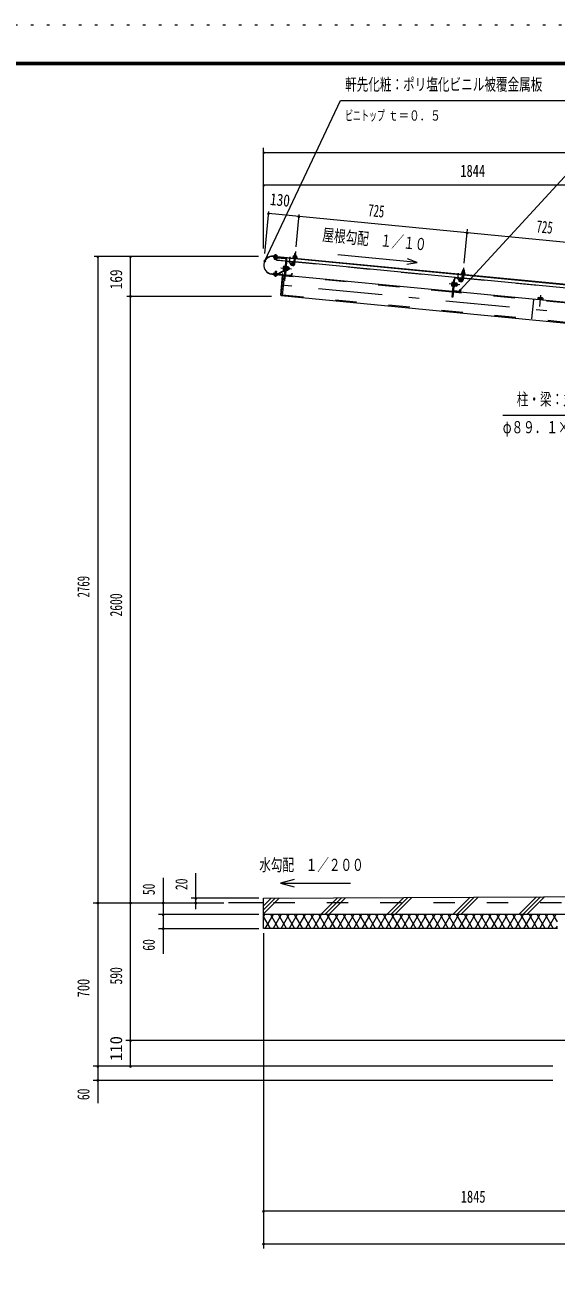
# Model space of a CAD drawing. Units: millimetres, scale not verified. Extents: x -31545 to 31552, y -14700 to 14700.
# Drawn here: x 10762 to 18734, y -3885 to 14700 of the extents above; entities that cross this region are included whole.
import ezdxf
from ezdxf.enums import TextEntityAlignment as Align

# ---------------------------------------------------------------- set-up
doc = ezdxf.new("R2010")
doc.units = ezdxf.units.MM
doc.header["$LTSCALE"] = 80
for name, pattern in [('USER2', [10, 4, -6]), ('USER3', [24, 12, -5, 2, -5]), ('USER4', [3, 0.5, -2.5])]:
    doc.linetypes.add(name, pattern=pattern)
for name, color, linetype, lineweight in [('0-6_2-02BOLD', 7, 'Continuous', 18), ('0-7_2-12HIDDEN', 3, 'USER2', 18), ('0-8_2-22CENTER', 3, 'USER3', 18), ('0-9_2-42THIN', 4, 'Continuous', 18), ('0-A_2-52DIM', 3, 'Continuous', 18), ('0-B_2-62HATCH', 2, 'Continuous', 18), ('0-C_F-F1PAPER', 5, 'Continuous', 18), ('0-D_F-E_J_ADD', 5, 'USER4', 18)]:
    doc.layers.add(name, color=color, linetype=linetype, lineweight=lineweight)
doc.styles.add('ＭＳ ゴシック', font='')
doc.styles.get('ＭＳ ゴシック').set_extended_font_data('MS Gothic')

msp = doc.modelspace()

# ---------------------------------------------------------------- linework, layer by layer
at = {"layer": '0-6_2-02BOLD'}
for p, q in [((19985.1, 10698.56), (14492.05, 11227.48)), ((14504.11, 11245.98), (14502.95, 11233.79)), ((14507.97, 11184.09), (14528.87, 11182.1)), ((14511.42, 11220.5), (14511.9, 11225.57)), ((14513, 11232.83), (14514.17, 11245.02)), ((14532.81, 11223.55), (14532.33, 11218.49)), ((14533.13, 11230.92), (14534.29, 11243.09)), ((14549.74, 11216.82), (14550.24, 11221.87)), ((14550.07, 11220.14), (19984.93, 10696.82)), ((14676.21, 11186.36), (14623.4, 10637.81)), ((14676.21, 11186.35), (14660.73, 11025.66)), ((14796.05, 11145.47), (14684.56, 11156.2)), ((14800.91, 11195.98), (14793.5, 11119.12)), ((14818.19, 11156.39), (14797.29, 11158.41)), ((14803.81, 11235.15), (14802.1, 11217.31)), ((14807.8, 11267.53), (14828.7, 11265.51)), ((14814.41, 11117.1), (14821.81, 11193.97)), ((14824.72, 11215.13), (14826.44, 11232.98)), ((14657.44, 11020.71), (14559.33, 10968.13)), ((14564.62, 10958.25), (14659.13, 11008.91)), ((14656.37, 11038.64), (14639.64, 11040.25)), ((14642.15, 11066.4), (14658.89, 11064.79)), ((14670.06, 11122.43), (14681.2, 11121.36)), ((14689.06, 11144.52), (14671.08, 10957.77)), ((14684.83, 11042.07), (14692.47, 11048.36)), ((14693.14, 11055.33), (14685.5, 11049.04)), ((14711.43, 11033.34), (14691.21, 11035.29)), ((14693.73, 11061.43), (14713.94, 11059.49)), ((14777.39, 11141.63), (14695.18, 11149.55)), ((14720.74, 11031.58), (14723.41, 11059.44)), ((14788.01, 11134.98), (14785.72, 11111.29)), ((17321.86, 10902.25), (14816.95, 11143.45)), ((17327.91, 10974.1), (17329.63, 10991.95)), ((17333.62, 11024.31), (17354.52, 11022.31)), ((17352.26, 10989.77), (17350.53, 10971.92)), ((14466.52, 10962.35), (14623.99, 10947.2)), ((14624.17, 10948.93), (14466.69, 10964.1)), ((14514.11, 10952.13), (14512.96, 10939.96)), ((14533.07, 10938.04), (14534.23, 10950.22)), ((14664.43, 10947.16), (17179.11, 10705.03)), ((14676.12, 10951.66), (14758.34, 10943.75)), ((17182.18, 10795.43), (17165.45, 10797.04)), ((17167.97, 10823.19), (17184.7, 10821.58)), ((17195.88, 10879.21), (17207.02, 10878.15)), ((17196.9, 10714.56), (17214.88, 10901.3)), ((17210.64, 10798.85), (17218.29, 10805.15)), ((17218.95, 10812.12), (17211.32, 10805.82)), ((17237.24, 10790.13), (17217.02, 10792.07)), ((17219.54, 10818.22), (17239.76, 10816.28)), ((17220.81, 10831.3), (17241.03, 10829.35)), ((17220.99, 10906.34), (17303.21, 10898.41)), ((17319.33, 10875.9), (17326.72, 10952.77)), ((17344.01, 10913.18), (17323.11, 10915.19)), ((17347.63, 10950.75), (17340.23, 10873.89)), ((19847.68, 10659.04), (17342.77, 10900.24)), ((17190.25, 10703.95), (19704.92, 10461.82)), ((17284.15, 10700.54), (17201.94, 10708.45)), ((17208.46, 10776.21), (17202.88, 10776.74)), ((17215.66, 10777.98), (17208.69, 10778.65)), ((18482.29, 10608.01), (18480.24, 10586.77)), ((18514.44, 10583.48), (18516.49, 10604.72)), ((14341.91, 1532.9), (13816.92, 1532.9)), ((20643.48, 1357.9), (14341.91, 1357.9))]:
    msp.add_line(p, q, dxfattribs=at)
for points in [[(14492.22, 11229.22), (14654.92, 11213.55), (14654.75, 11211.81)], [(14670.99, 11205.14), (14494.01, 11222.18), (14492.93, 11211.03), (14669.91, 11193.99)], [(14504.11, 11245.98), (14507.32, 11247.44), (14541.47, 11244.18), (14544.34, 11242.14), (14543.19, 11229.96)], [(14531.27, 11207.34), (14528.87, 11182.1), (14525.06, 11178.95), (14511.12, 11180.28), (14507.97, 11184.09), (14510.36, 11209.35)], [(14673.26, 11155.7), (14545.05, 11168.04), (14548.67, 11205.66)], [(14687.36, 11185.29), (14656.05, 10860.06), (14644.9, 10861.14)], [(14790.78, 11218.41), (14792.5, 11236.25), (14795.7, 11237.71), (14834.89, 11233.93), (14837.75, 11231.89), (14836.04, 11214.05)], [(14825.75, 11234.81), (14828.7, 11265.51), (14827.12, 11267.43), (14809.71, 11269.1), (14807.8, 11267.53), (14804.84, 11236.83)], [(14555.35, 10967.33), (14491.16, 10973.51), (14490.08, 10962.35), (14554.28, 10956.18)], [(14536.44, 10969.15), (14539.27, 10998.96), (14518.37, 11000.95), (14515.52, 10971.16)], [(14518.37, 11000.95), (14522.19, 11004.1), (14536.12, 11002.77), (14539.27, 10998.96)], [(14629.73, 10951.92), (14631.23, 10967.6), (14629.5, 10967.76), (14627.98, 10952.08)], [(14660.15, 11077.87), (14643.41, 11079.48), (14640.58, 11075.51), (14636.35, 11031.62), (14638.37, 11027.18), (14655.11, 11025.57)], [(14660.35, 11021.57), (14654.78, 11022.11), (14660.48, 11081.33), (14666.05, 11080.8)], [(14677.07, 11019.96), (14682.64, 11019.42), (14688.35, 11078.64), (14682.78, 11079.18)], [(14688.11, 11076.21), (14695.08, 11075.53), (14689.85, 11021.19), (14682.88, 11021.86)], [(14689.95, 11022.21), (14710.17, 11020.26), (14713, 11024.23), (14717.23, 11068.13), (14715.21, 11072.56), (14694.98, 11074.51)], [(14716.45, 11060.12), (14723.41, 11059.44), (14728.15, 11053.72), (14726.46, 11036.3), (14720.74, 11031.58), (14713.77, 11032.25)], [(14779.03, 11112.52), (14756.81, 11128.37), (14744.62, 11111.27), (14766.84, 11095.42)], [(14764.45, 10948.78), (14766.73, 10972.47), (14772.31, 10971.94), (14770.03, 10948.25)], [(14785.72, 11111.29), (14780.15, 11111.83), (14782.43, 11135.52)], [(17361.85, 10970.84), (17363.57, 10988.68), (17360.7, 10990.72), (17321.52, 10994.5), (17318.31, 10993.04), (17316.6, 10975.19)], [(17330.66, 10993.61), (17333.62, 11024.31), (17335.53, 11025.89), (17352.94, 11024.22), (17354.52, 11022.31), (17351.56, 10991.6)], [(14544.29, 10949.26), (14543.13, 10937.08), (14539.9, 10935.61), (14505.77, 10938.87), (14502.89, 10940.92), (14504.05, 10953.1)], [(14635.87, 10949.91), (14624.41, 10940.47), (14596.53, 10650.95), (14605.98, 10639.49), (19930.04, 10126.85)], [(14605.98, 10639.49), (14635.87, 10949.91), (14653.29, 10948.23)], [(17185.96, 10834.65), (17169.23, 10836.27), (17166.4, 10832.3), (17162.17, 10788.4), (17164.19, 10783.97), (17180.92, 10782.35)], [(17209.3, 10901.83), (17181.86, 10616.86), (17170.72, 10617.93), (17195.87, 10879.22)], [(17186.16, 10778.35), (17180.59, 10778.89), (17186.29, 10838.12), (17191.87, 10837.58)], [(17208.46, 10776.21), (17214.17, 10835.43), (17208.59, 10835.97)], [(17213.93, 10832.99), (17220.9, 10832.32), (17215.66, 10777.98)], [(17241.03, 10829.35), (17243.04, 10824.91), (17238.82, 10781.02), (17235.98, 10777.05), (17215.77, 10779)], [(17242.27, 10816.9), (17249.23, 10816.23), (17246.55, 10788.37), (17239.59, 10789.04)], [(17249.23, 10816.23), (17253.96, 10810.51), (17252.28, 10793.08), (17246.55, 10788.37)], [(17304.85, 10869.31), (17282.63, 10885.15), (17270.44, 10868.06), (17292.66, 10852.21)], [(17308.25, 10892.31), (17305.97, 10868.62), (17311.54, 10868.08), (17313.82, 10891.77)], [(17295.84, 10705.03), (17298.13, 10728.72), (17292.54, 10729.26), (17290.27, 10705.57)], [(18463.14, 10588.42), (18465.19, 10609.66), (18470.94, 10612.28), (18528.43, 10606.74), (18533.59, 10603.07), (18531.54, 10581.84)], [(18533.25, 10574.63), (18533.92, 10581.6), (18460.76, 10588.65), (18460.09, 10581.68)], [(18751.92, 1147.9), (14341.91, 1147.9), (14341.91, 1602.9), (20643.5, 1634.25)]]:
    msp.add_lwpolyline(points, dxfattribs=at)
for points in [[(14544.85, 11229.8), (14544.31, 11224.23), (14500.75, 11228.38), (14501.29, 11233.95)], [(14785, 11213.34), (14785.54, 11218.91), (14841.28, 11213.53), (14840.74, 11207.96)], [(17311.35, 10975.7), (17310.82, 10970.13), (17366.56, 10964.75), (17367.1, 10970.32)], [(14546.48, 10954.68), (14545.95, 10949.1), (14502.39, 10953.26), (14502.93, 10958.83)]]:
    msp.add_lwpolyline(points, close=True, dxfattribs=at)
for centre, radius, start, end in [((14479.37, 11095.78), 134.05, 84.49997, 264.49997), ((14479.37, 11095.78), 132.3, 84.49997, 264.49997), ((14508.54, 11239.18), 8.11, 46.00594, 84.55217), ((14521.57, 11216.16), 29.79, 64.72084, 104.38129), ((14538.71, 11236.3), 8.11, 84.55217, 123.0836), ((14669.25, 11187.02), 7, 354.49998, 84.49997), ((14669.25, 11187.02), 18.2, 354.49998, 84.49997), ((14694.64, 11143.98), 11.2, 84.4973, 174.4973), ((14787.81, 11206.03), 7, 84.4998, 264.4998), ((14797.36, 11227.44), 10.06, 50.11574, 110.11574), ((14811.69, 11198.38), 37.62, 66.91203, 102.08795), ((14831.3, 11224.17), 10.06, 58.88425, 118.88425), ((14836.59, 11201.33), 7, 264.50061, 84.50061), ((14556.02, 10974.3), 7, 264.49997, 298.18448), ((14646.6, 11032.98), 10.07, 133.77223, 174.49905), ((14674.9, 11050.06), 36.61, 153.47365, 195.52446), ((14650.38, 11072.21), 10.07, 174.49905, 215.22588), ((14654.46, 11026.27), 6.3, 298.20261, 313.75566), ((14694.64, 11143.98), 5.6, 84.4973, 174.4973), ((14678.67, 11049.69), 36.61, 333.47365, 15.52446), ((14703.21, 11027.54), 10.07, 354.49905, 35.22588), ((14706.98, 11066.76), 10.07, 313.77223, 354.49905), ((14784.36, 11119.99), 30.18, 234.5, 354.5), ((14776.86, 11136.05), 5.6, 354.5092, 84.50122), ((14776.86, 11136.05), 11.2, 354.50143, 84.50122), ((14784.36, 11119.99), 9.19, 234.5, 354.5), ((17313.63, 10962.82), 7, 84.4998, 264.4998), ((17323.17, 10984.23), 10.06, 50.11574, 110.11574), ((17337.51, 10955.17), 37.62, 66.91203, 102.08795), ((17357.11, 10980.96), 10.06, 58.88425, 118.88425), ((17362.41, 10958.12), 7, 264.50061, 84.50061), ((14508.53, 10946.75), 8.11, 264.55217, 303.0836), ((14525.67, 10966.89), 29.79, 244.72084, 284.38129), ((14538.69, 10943.87), 8.11, 226.00594, 264.55217), ((14556.02, 10974.3), 18.2, 264.49997, 298.1879), ((14624.5, 10952.42), 5.25, 264.49997, 354.49997), ((14624.5, 10952.42), 3.5, 264.49997, 354.49997), ((14676.65, 10957.23), 11.2, 174.4973, 264.48845), ((14676.65, 10957.23), 5.6, 174.4973, 264.48845), ((14758.88, 10949.32), 11.2, 264.49953, 354.50208), ((14758.88, 10949.32), 5.6, 264.49953, 354.5092), ((17172.41, 10789.77), 10.07, 133.77223, 174.49905), ((17200.72, 10806.84), 36.61, 153.47365, 195.52446), ((17176.19, 10829), 10.07, 174.49905, 215.22588), ((17220.45, 10900.77), 11.2, 84.4973, 174.4973), ((17220.45, 10900.77), 5.6, 84.4973, 174.4973), ((17204.49, 10806.48), 36.61, 333.47365, 15.52446), ((17229.03, 10784.32), 10.07, 354.49905, 35.22588), ((17232.8, 10823.55), 10.07, 313.77223, 354.49905), ((17310.18, 10876.78), 30.18, 234.5, 354.5), ((17302.67, 10892.84), 5.6, 354.5092, 84.50122), ((17302.67, 10892.84), 11.2, 354.50143, 84.50122), ((17310.18, 10876.78), 9.19, 234.5, 354.5), ((17202.47, 10714.02), 11.2, 174.4973, 264.48845), ((17202.47, 10714.02), 5.6, 174.4973, 264.48845), ((17284.69, 10706.11), 11.2, 264.49953, 354.50208), ((17284.69, 10706.11), 5.6, 264.49953, 354.5092), ((18472.77, 10598.8), 13.24, 44.06885, 84.5), ((18495.07, 10561.5), 48.23, 63.6357, 105.3643), ((18524.07, 10593.86), 13.24, 84.5, 124.92831)]:
    msp.add_arc(centre, radius, start, end, dxfattribs=at)
at = {"layer": '0-7_2-12HIDDEN'}
for p, q in [((14673.42, 11157.44), (14545.22, 11169.78)), ((14684.73, 11157.94), (14796.21, 11147.2)), ((14817.12, 11145.19), (17322.03, 10903.99)), ((17177.69, 10690.39), (14663.02, 10932.53)), ((17342.94, 10901.98), (19847.84, 10660.79)), ((14624.81, 10652.44), (19931.46, 10141.48)), ((19703.51, 10447.18), (17188.84, 10689.32)), ((18390.78, 10573.58), (18363.71, 10292.43)), ((28411.92, 1532.9), (14341.92, 1532.9))]:
    msp.add_line(p, q, dxfattribs=at)
at = {"layer": '0-8_2-22CENTER'}
for p, q in [((14517.67, 11175.79), (14525.82, 11260.43)), ((14734.6, 11128.17), (14743.52, 11220.84)), ((14821.33, 11298.43), (14803.96, 11118.11)), ((14521.42, 10922.63), (14529.57, 11007.27)), ((14603.63, 11056.92), (14762.14, 11041.65)), ((14772.94, 11103.97), (14739.46, 11127.84)), ((17260.42, 10884.96), (17269.34, 10977.63)), ((17329.78, 10874.89), (17347.14, 11055.22)), ((19944.99, 10282.06), (14533.82, 10803.08)), ((17287.96, 10798.43), (17129.44, 10813.71)), ((17265.27, 10884.63), (17298.75, 10860.76)), ((18486.61, 10473.64), (18503.04, 10644.36))]:
    msp.add_line(p, q, dxfattribs=at)
for centre in [(14784.36, 11119.99), (17310.18, 10876.78)]:
    msp.add_arc(centre, 19.69, 234.5, 354.5, dxfattribs=at)
at = {"layer": '0-9_2-42THIN'}
for p, q in [((14513.16, 11209.08), (14510.49, 11181.05)), ((14514.7, 11225.3), (14514.22, 11220.23)), ((14525.81, 11179.58), (14528.49, 11207.61)), ((14529.55, 11218.76), (14530.04, 11223.82)), ((14799.03, 11158.23), (14796.66, 11151.9)), ((14802.65, 11195.81), (14799.04, 11158.23)), ((14809.71, 11269.1), (14806.59, 11236.66)), ((14824.01, 11234.98), (14827.13, 11267.43)), ((14518.32, 10970.9), (14521.42, 11003.48)), ((14536.75, 11002.01), (14533.65, 10969.42)), ((14714.11, 11035.74), (14724.56, 11034.73)), ((14726.57, 11055.63), (14716.11, 11056.64)), ((17335.53, 11025.89), (17332.4, 10993.45)), ((17349.82, 10991.77), (17352.94, 11024.21)), ((17239.92, 10792.52), (17250.37, 10791.51)), ((17252.39, 10812.41), (17241.94, 10813.42))]:
    msp.add_line(p, q, dxfattribs=at)
for points in [[(14817.57, 11149.89), (14816.45, 11156.56), (14820.07, 11194.14)], [(17322.49, 10908.69), (17324.85, 10915.02), (17328.47, 10952.6)], [(17345.88, 10950.92), (17342.27, 10913.35), (17343.39, 10906.68)]]:
    msp.add_lwpolyline(points, dxfattribs=at)
at = {"layer": '0-A_2-52DIM'}
for p, q in [((19906.92, 13565.9), (17293.99, 10718.92)), ((14345.42, 11345.24), (14345.42, 12855.45)), ((14359.42, 12785.45), (14331.42, 12785.45)), ((14345.42, 12785.45), (28408.41, 12785.45)), ((14359.42, 12295.45), (14331.42, 12295.45)), ((28408.41, 12295.45), (14345.42, 12295.45)), ((14418.74, 11901.27), (14358.23, 11272.78)), ((14429.53, 11867.92), (14401.53, 11867.92)), ((19923.55, 11337.56), (14415.53, 11867.92)), ((14875.13, 11857.32), (14828.03, 11368.11)), ((14885.92, 11823.97), (14857.92, 11823.97)), ((17353.85, 11124.9), (17402.77, 11633.02)), ((17411.74, 11580.76), (17383.74, 11580.76)), ((14268.54, 11224.4), (11804.42, 11224.4)), ((11870.92, 11224.4), (11842.92, 11224.4)), ((11856.93, 11224.4), (11856.93, -1470.1)), ((12360.92, 11224.4), (12332.92, 11224.4)), ((12346.92, -917.1), (12346.92, 11224.4)), ((14376.15, 11158.64), (14348.15, 11158.64)), ((16649.46, 11135.89), (16501.94, 11191.05)), ((12294.42, 10632.9), (14464.27, 10632.9)), ((12360.92, 10632.9), (12332.92, 10632.9)), ((17307.99, 10718.92), (17279.99, 10718.92)), ((12836.92, 1910.9), (12836.92, 769.9)), ((13326.91, 1438.97), (13326.91, 1980.9)), ((14598.94, 1827.81), (14801.78, 1773.46)), ((11786.92, 1532.9), (13746.92, 1532.9)), ((11870.92, 1532.9), (11842.92, 1532.9)), ((12360.92, 1532.9), (12332.92, 1532.9)), ((12850.92, 1532.9), (12822.92, 1532.9)), ((14271.91, 1602.9), (13256.92, 1602.9)), ((13340.91, 1602.9), (13312.91, 1602.9)), ((13340.91, 1532.9), (13312.91, 1532.9)), ((14271.91, 1357.9), (12766.91, 1357.9)), ((12850.92, 1357.9), (12822.92, 1357.9)), ((12766.91, 1147.9), (14271.91, 1147.9)), ((12850.92, 1147.9), (12822.92, 1147.9)), ((14341.91, 1077.9), (14341.91, -3647.09)), ((20573.49, -532.1), (12276.93, -532.1)), ((12360.92, -532.1), (12332.92, -532.1)), ((18681.91, -917.1), (11786.92, -917.1)), ((11870.93, -917.1), (11842.93, -917.1)), ((12360.92, -917.1), (12332.92, -917.1)), ((11786.92, -1127.1), (18681.91, -1127.1)), ((11870.93, -1127.1), (11842.93, -1127.1)), ((14355.91, -3087.09), (14327.91, -3087.09)), ((28411.91, -3087.09), (14341.91, -3087.09)), ((14355.91, -3577.09), (14327.91, -3577.09)), ((14341.91, -3577.09), (28411.91, -3577.09))]:
    msp.add_line(p, q, dxfattribs=at)
for points in [[(14362.15, 11158.64), (15496.92, 13565.9), (19136.91, 13565.9)], [(16494.12, 11109.89), (16649.46, 11135.89), (15460.05, 11250.42)], [(17932.02, 8845.48), (19892.02, 8845.48), (20678.97, 8167.82)], [(14801.78, 1882.17), (14598.94, 1827.81), (15648.94, 1827.81)]]:
    msp.add_lwpolyline(points, dxfattribs=at)
for centre in [(14345.42, 12785.45), (14345.42, 12295.45), (14415.53, 11867.92), (14871.92, 11823.97), (17397.74, 11580.76), (11856.92, 11224.4), (12346.92, 11224.4), (14362.15, 11158.64), (12346.92, 10632.9), (17293.99, 10718.92), (11856.92, 1532.9), (12346.92, 1532.9), (12836.92, 1532.9), (13326.91, 1602.9), (13326.91, 1532.9), (12836.92, 1357.9), (12836.92, 1147.9), (12346.92, -532.1), (11856.93, -917.1), (12346.92, -917.1), (11856.93, -1127.1), (14341.91, -3087.09), (14341.91, -3577.09)]:
    msp.add_arc(centre, 14, 180, 0, dxfattribs=at)
at = {"layer": '0-B_2-62HATCH'}
for p, q in [((14341.91, 1368.15), (14577.84, 1604.08)), ((14518.15, 1603.78), (14341.91, 1427.54)), ((14341.91, 1486.94), (14458.45, 1603.48)), ((15202.82, 1357.9), (15453.36, 1608.43)), ((15513.05, 1608.73), (15262.22, 1357.9)), ((15321.61, 1357.9), (15572.74, 1609.03)), ((16448.26, 1613.38), (16192.78, 1357.9)), ((16507.95, 1613.68), (16252.17, 1357.9)), ((16311.57, 1357.9), (16567.64, 1613.98)), ((17182.73, 1357.9), (17443.15, 1618.33)), ((17502.84, 1618.63), (17242.13, 1357.9)), ((17301.52, 1357.9), (17562.55, 1618.93)), ((18438.05, 1623.28), (18172.67, 1357.9)), ((18232.07, 1357.9), (18497.75, 1623.58)), ((18291.47, 1357.9), (18557.44, 1623.88)), ((14341.91, 1317.94), (14364.98, 1357.9)), ((14445.81, 1147.9), (14341.91, 1327.86)), ((14486.22, 1357.9), (14364.98, 1147.9)), ((14445.81, 1357.9), (14567.05, 1147.9)), ((14607.47, 1357.9), (14486.22, 1147.9)), ((14688.3, 1147.9), (14567.05, 1357.9)), ((14607.47, 1147.9), (14728.71, 1357.9)), ((14688.3, 1357.9), (14809.55, 1147.9)), ((14849.96, 1357.9), (14728.71, 1147.9)), ((14930.79, 1147.9), (14809.55, 1357.9)), ((14849.96, 1147.9), (14971.2, 1357.9)), ((14930.79, 1357.9), (15052.03, 1147.9)), ((15092.44, 1357.9), (14971.2, 1147.9)), ((15173.27, 1147.9), (15052.03, 1357.9)), ((15092.44, 1147.9), (15213.69, 1357.9)), ((15294.52, 1147.9), (15173.28, 1357.9)), ((15334.93, 1357.9), (15213.69, 1147.9)), ((15294.52, 1357.9), (15415.76, 1147.9)), ((15456.18, 1357.9), (15334.93, 1147.9)), ((15537.01, 1147.9), (15415.76, 1357.9)), ((15456.18, 1147.9), (15577.42, 1357.9)), ((15537.01, 1357.9), (15658.24, 1147.9)), ((15698.66, 1357.9), (15577.43, 1147.9)), ((15779.49, 1147.9), (15658.24, 1357.9)), ((15698.66, 1147.9), (15819.9, 1357.9)), ((15779.49, 1357.9), (15900.74, 1147.9)), ((15941.15, 1357.9), (15819.9, 1147.9)), ((16021.98, 1147.9), (15900.74, 1357.9)), ((15941.15, 1147.9), (16062.4, 1357.9)), ((16021.98, 1357.9), (16143.23, 1147.9)), ((16183.64, 1357.9), (16062.4, 1147.9)), ((16264.47, 1147.9), (16143.23, 1357.9)), ((16183.64, 1147.9), (16304.88, 1357.9)), ((16264.47, 1357.9), (16385.72, 1147.9)), ((16426.13, 1357.9), (16304.88, 1147.9)), ((16506.96, 1147.9), (16385.72, 1357.9)), ((16426.13, 1147.9), (16547.38, 1357.9)), ((16506.96, 1357.9), (16628.2, 1147.9)), ((16668.62, 1357.9), (16547.38, 1147.9)), ((16749.44, 1147.9), (16628.2, 1357.9)), ((16668.62, 1147.9), (16789.87, 1357.9)), ((16749.44, 1357.9), (16870.69, 1147.9)), ((16911.1, 1357.9), (16789.87, 1147.9)), ((16991.94, 1147.9), (16870.69, 1357.9)), ((16911.1, 1147.9), (17032.34, 1357.9)), ((16991.94, 1357.9), (17113.18, 1147.9)), ((17153.6, 1357.9), (17032.34, 1147.9)), ((17234.42, 1147.9), (17113.18, 1357.9)), ((17153.6, 1147.9), (17274.84, 1357.9)), ((17234.42, 1357.9), (17355.66, 1147.9)), ((17396.08, 1357.9), (17274.84, 1147.9)), ((17476.91, 1147.9), (17355.66, 1357.9)), ((17396.08, 1147.9), (17517.33, 1357.9)), ((17476.91, 1357.9), (17598.15, 1147.9)), ((17638.56, 1357.9), (17517.33, 1147.9)), ((17719.4, 1147.9), (17598.15, 1357.9)), ((17638.56, 1147.9), (17759.8, 1357.9)), ((17719.4, 1357.9), (17840.63, 1147.9)), ((17881.05, 1357.9), (17759.8, 1147.9)), ((17961.88, 1147.9), (17840.63, 1357.9)), ((17881.05, 1147.9), (18002.29, 1357.9)), ((17961.88, 1357.9), (18083.12, 1147.9)), ((18123.54, 1357.9), (18002.29, 1147.9)), ((18204.37, 1147.9), (18083.13, 1357.9)), ((18123.54, 1147.9), (18244.79, 1357.9)), ((18325.61, 1147.9), (18204.37, 1357.9)), ((18366.02, 1357.9), (18244.79, 1147.9)), ((18325.61, 1357.9), (18446.85, 1147.9)), ((18487.27, 1357.9), (18366.02, 1147.9)), ((18568.1, 1147.9), (18446.85, 1357.9)), ((18487.27, 1147.9), (18608.51, 1357.9)), ((18568.1, 1357.9), (18689.34, 1147.9)), ((18729.76, 1357.9), (18608.51, 1147.9)), ((18751.92, 1249.53), (18689.34, 1357.9)), ((18729.76, 1147.9), (18751.92, 1186.28))]:
    msp.add_line(p, q, dxfattribs=at)
at = {"layer": '0-C_F-F1PAPER'}
for points in [[(30852.03, -14000), (-9327.96, -14000), (-9327.96, 14140), (30852.03, 14140)], [(30848.53, -13996.5), (-9324.46, -13996.5), (-9324.46, 14136.5), (30848.53, 14136.5)], [(30845.03, -13993), (-9320.96, -13993), (-9320.96, 14133), (30845.03, 14133)], [(30841.53, -13989.5), (30841.53, 14129.5), (-9317.46, 14129.5), (-9317.46, -13989.5)], [(30838.03, -13986), (-9313.96, -13986), (-9313.96, 14126), (30838.03, 14126)], [(30834.53, -13982.5), (30834.53, 14122.5), (-9310.46, 14122.5), (-9310.46, -13982.5)], [(30831.03, -13979), (-9306.96, -13979), (-9306.96, 14119), (30831.03, 14119)], [(30827.54, -13975.5), (30827.54, 14115.5), (-9303.46, 14115.5), (-9303.46, -13975.5)], [(30824.03, -13972), (30824.03, 14112), (-9299.96, 14112), (-9299.96, -13972)], [(30820.53, -13968.5), (30820.53, 14108.5), (-9296.46, 14108.5), (-9296.46, -13968.5)], [(30817.03, -13965), (-9292.96, -13965), (-9292.96, 14105), (30817.03, 14105)]]:
    msp.add_lwpolyline(points, close=True, dxfattribs=at)
at = {"layer": '0-D_F-E_J_ADD'}
msp.add_lwpolyline([(31552.03, -14700), (-10027.97, -14700), (-10027.97, 14700), (31552.03, 14700)], close=True, dxfattribs=at)

# ---------------------------------------------------------------- texts
at = {"layer": '0-A_2-52DIM', "color": 7, "style": 'ＭＳ ゴシック'}
for s, height, width, p in [('軒先化粧：ポリ塩化ビニル被覆金属板', 182.3, 0.7, (15566.92, 13660.78)), ('ビニトップ ', 155, 0.55, (15566.92, 13215.9)), ('ｔ＝０．５', 155, 0.75, (16209.9, 13215.9)), ('1844', 182.3, 0.75, (17295.84, 12365.45)), ('柱・梁：丸パイプ', 182.3, 0.7, (18142.02, 8940.36)), ('φ８９．１×４．２', 182.3, 0.7, (17932.02, 8520.35)), ('水勾配\u3000１／２００', 182.3, 0.7, (14279.09, 1957.68)), ('1845', 182.3, 0.75, (17301.55, -3017.09))]:
    msp.add_text(s, height=height, dxfattribs=dict(at, width=width)).set_placement(p, align=Align.BOTTOM_LEFT)
for s, rotation, width, p in [('130', 354.5, 0.8, (14429.04, 11944.35)), ('725', 354.5, 0.65, (15900.7, 11777.65)), ('725', 354.501, 0.65, (18426.51, 11534.44)), ('屋根勾配\u3000１／１０', 354.5, 0.7, (15215.71, 11409.87)), ('169', 90, 0.8, (12276.92, 10733.95)), ('2769', 90, 0.65, (11786.92, 6113.72)), ('2600', 90, 0.7, (12276.92, 5827.05)), ('20', 90, 0.7, (13256.92, 1725.66)), ('50', 90, 0.7, (12766.91, 1649.5)), ('60', 90, 0.7, (12766.91, 815.94)), ('590', 90, 0.7, (12276.93, 309.47)), ('700', 90, 0.75, (11786.92, 116.1)), ('60', 90, 0.7, (11786.92, -1424.06))]:
    msp.add_text(s, height=182.3, rotation=rotation, dxfattribs=dict(at, width=width)).set_placement(p, align=Align.BOTTOM_LEFT)
msp.add_text('110', height=182.3, rotation=90, dxfattribs=at).set_placement((12276.93, -836.33), align=Align.BOTTOM_LEFT)

doc.saveas('drawing.dxf')
